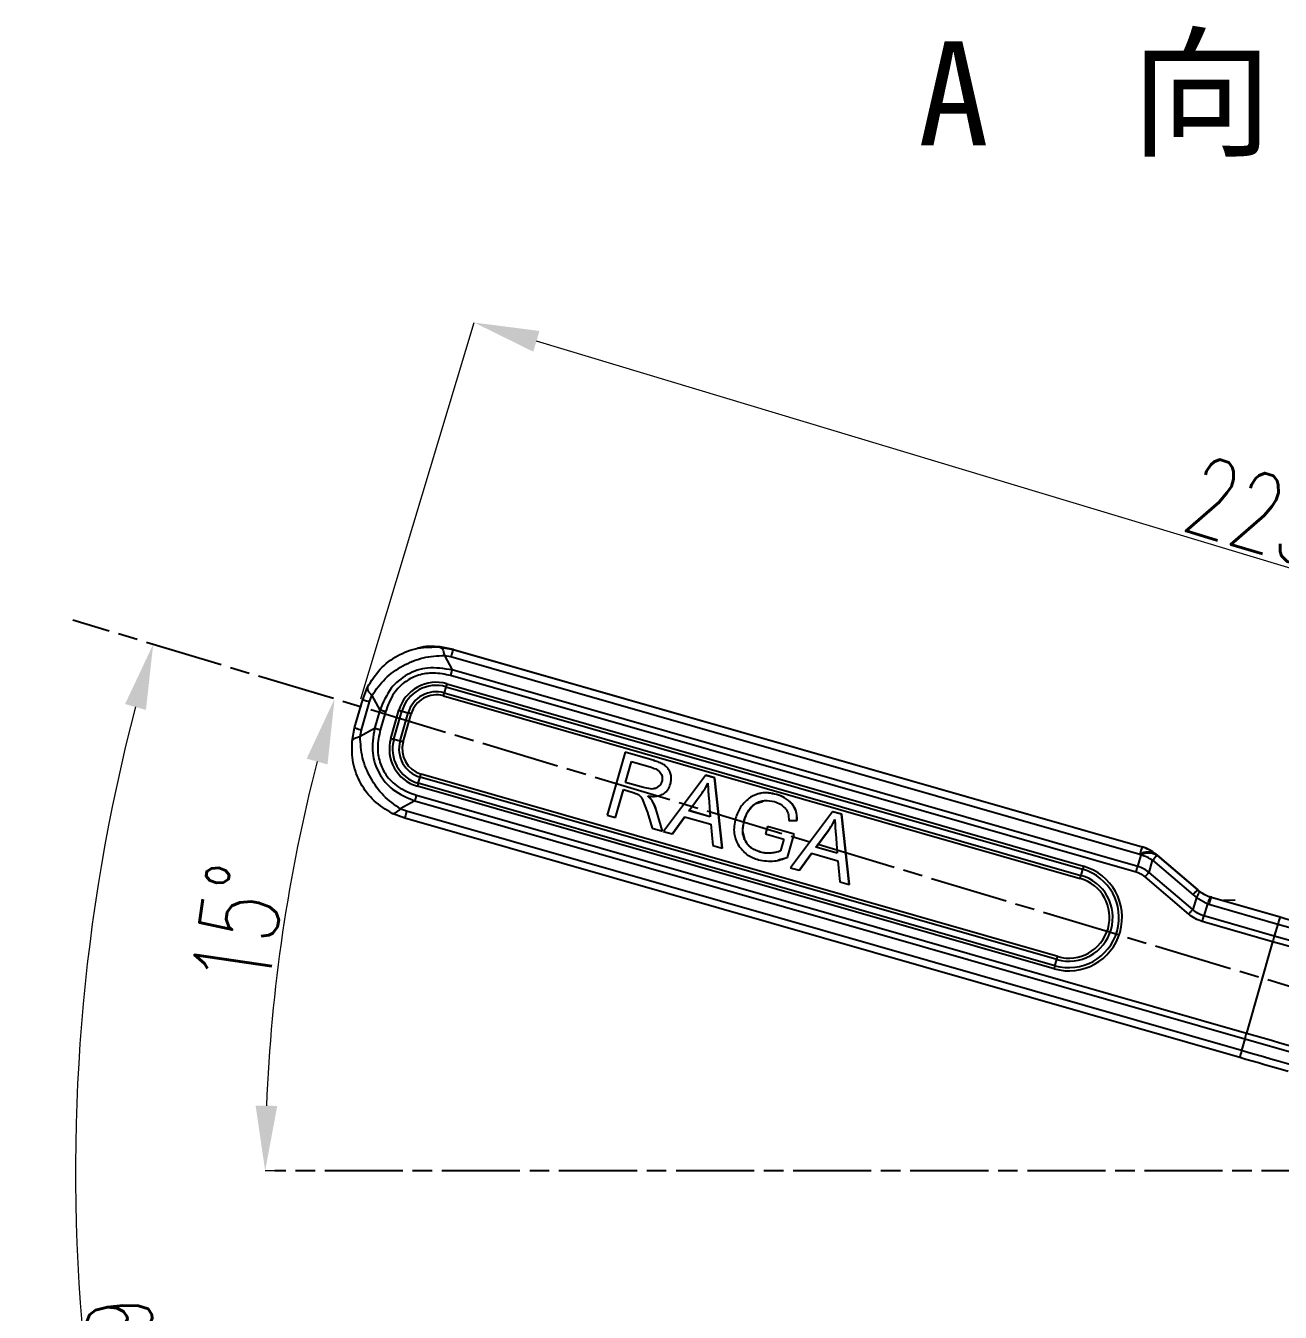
# Model space of a CAD drawing. Header units: millimetres. Extents: x 2278 to 4715, y 679 to 2402.
# Drawn here: x 4173.9 to 4366.8, y 1171.8 to 1369.6 of the extents above; entities that cross this region are included whole.
import ezdxf

# ---------------------------------------------------------------- set-up
doc = ezdxf.new("R2010")
doc.units = ezdxf.units.MM
doc.linetypes.add('AM_ISO08W050', pattern=[18, 12, -1.5, 3, -1.5])
for name, color, linetype, lineweight in [('AM_5', 3, 'Continuous', 25), ('AM_7', 4, 'AM_ISO08W050', 25), ('文字', 7, 'Continuous', 13), ('标注', 3, 'Continuous', 13)]:
    doc.layers.add(name, color=color, linetype=linetype, lineweight=lineweight)
doc.styles.add('SLDTEXTSTYLE1', font='txt.shx', dxfattribs={"width": 0.7, "bigfont": 'gbcbig.shx'})
doc.styles.add('STYLE1', font='txt.shx', dxfattribs={"width": 0.8, "height": 3, "bigfont": 'hzdx.shx'})
doc.dimstyles.new('SLDDIMSTYLE12$0', dxfattribs={"dimtxt": 12, "dimasz": 10, "dimexe": 0, "dimexo": 0.0625, "dimgap": 0.875, "dimtad": 1, "dimdec": 1, "dimlfac": 1.8, "dimrnd": 1e-09, "dimzin": 12, "dimdsep": 46, "dimtxsty": 'SLDTEXTSTYLE1', "dimcen": 0.09, "dimdle": 8.16, "dimclrd": 3, "dimclre": 3, "dimadec": 0, "dimazin": 3, "dimtfac": 1, "dimtdec": 1, "dimtofl": 0, "dimtmove": 0, "dimatfit": 3, "dimfxl": 0, "dimfrac": 2, "dimtolj": 1, "dimlwd": 5, "dimlwe": 5, "dimarcsym": 0})
doc.dimstyles.new('SLDDIMSTYLE12$2', dxfattribs={"dimtxt": 12, "dimasz": 10, "dimexe": 0, "dimexo": 0.0625, "dimgap": 0.875, "dimtad": 1, "dimdec": 1, "dimlfac": 1.8, "dimrnd": 1e-09, "dimzin": 12, "dimdsep": 46, "dimtxsty": 'SLDTEXTSTYLE1', "dimcen": 0.09, "dimdle": 8.16, "dimclrd": 3, "dimclre": 3, "dimadec": 0, "dimazin": 3, "dimtfac": 1, "dimtdec": 1, "dimtofl": 0, "dimtmove": 0, "dimatfit": 3, "dimfxl": 0, "dimfrac": 2, "dimtolj": 1, "dimlwd": 5, "dimlwe": 5, "dimarcsym": 0})

# ---------------------------------------------------------------- blocks, each defined once
blk = doc.blocks.new('*D78')
at = {"layer": 'Defpoints', "color": 0, "transparency": 16777216}
for p in [(4181.14, 1278.19), (4181.74, 1203.25), (4462.5, 1193.45), (4462.5, 1193.45), (4204.25, 1058.85)]:
    blk.add_point(p, dxfattribs=at)
at = {"layer": '标注', "color": 3, "linetype": 'Continuous', "lineweight": 5, "transparency": 16777216}
blk.add_arc((4462.5, 1193.45), 280.93, 165.278, 205.4886, dxfattribs=at)
at = {"layer": '标注', "color": 3, "transparency": 16777216}
for points in [[(4189.19, 1265.3), (4192.4, 1264.39), (4193.51, 1274.47)], [(4210.41, 1073.3), (4207.42, 1071.81), (4213.38, 1063.61)]]:
    blk.add_solid(points, dxfattribs=at)
at = {"layer": '标注', "color": 0, "transparency": 16777216, "insert": (4188.8, 1166.16), "char_height": 10, "attachment_point": 5, "rotation": 275.6952, "style": 'SLDTEXTSTYLE1'}
blk.add_mtext('\\A1;60%%D', dxfattribs=at)
blk = doc.blocks.new('*D88')
at = {"layer": 'AM_5', "color": 3, "lineweight": 5, "transparency": 16777216}
blk.add_line((4212.17, 1193.53), (4210.72, 1193.53), dxfattribs=at)
at = {"layer": 'AM_5', "color": 3, "linetype": 'Continuous', "lineweight": 5, "transparency": 16777216}
blk.add_arc((4462.63, 1193.53), 251.91, 165.5351, 177.7254, dxfattribs=at)
at = {"layer": 'AM_5', "color": 3, "transparency": 16777216}
for points in [[(4217.1, 1256.9), (4220.31, 1256.01), (4221.39, 1266.09)], [(4212.58, 1203.5), (4209.25, 1203.56), (4210.72, 1193.53)]]:
    blk.add_solid(points, dxfattribs=at)
at = {"layer": 'Defpoints', "color": 0, "transparency": 16777216}
for p in [(4181.14, 1278.19), (4215.48, 1242.29), (4212.23, 1193.53), (4462.73, 1193.5), (4465.88, 1193.53)]:
    blk.add_point(p, dxfattribs=at)
at = {"layer": 'AM_5', "color": 0, "transparency": 16777216, "insert": (4206.6, 1231.2), "char_height": 12, "attachment_point": 5, "rotation": 81.6303, "style": 'SLDTEXTSTYLE1'}
blk.add_mtext('\\A1;15%%D', dxfattribs=at)
blk = doc.blocks.new('*D66')
at = {"layer": 'AM_5', "color": 3, "linetype": 'Continuous', "lineweight": 5, "transparency": 16777216}
for p, q in [((4225.41, 1266.1), (4242.84, 1323.96)), ((4470.26, 1255.46), (4252.41, 1321.08))]:
    blk.add_line(p, q, dxfattribs=at)
at = {"layer": 'AM_5', "color": 3, "lineweight": 5, "transparency": 16777216}
blk.add_line((4462.08, 1193.62), (4479.84, 1252.58), dxfattribs=at)
at = {"layer": 'AM_5', "color": 3, "transparency": 16777216}
for points in [[(4252.89, 1322.67), (4251.93, 1319.48), (4242.84, 1323.96)], [(4470.74, 1257.06), (4469.78, 1253.87), (4479.84, 1252.58)]]:
    blk.add_solid(points, dxfattribs=at)
at = {"layer": 'Defpoints', "color": 0, "transparency": 16777216}
for p in [(4242.84, 1323.96), (4225.39, 1266.04), (4462.06, 1193.56)]:
    blk.add_point(p, dxfattribs=at)
at = {"layer": 'AM_5', "color": 0, "transparency": 16777216, "insert": (4363.32, 1294.85), "char_height": 12, "attachment_point": 5, "rotation": 343.2384, "style": 'SLDTEXTSTYLE1'}
blk.add_mtext('\\A1;225', dxfattribs=at)

msp = doc.modelspace()

# ---------------------------------------------------------------- linework, layer by layer
at = {"color": 7, "linetype": 'Continuous', "lineweight": 25}
for p, q in [((4239.655, 1273.689), (4237.624, 1274.075)), ((4234.194, 1273.875), (4234.153, 1273.866)), ((4237.592, 1274.068), (4239.626, 1273.683)), ((4238.265, 1272.787), (4239.486, 1270.533)), ((4238.265, 1272.787), (4239.283, 1272.594)), ((4239.283, 1272.594), (4345.176, 1242.227)), ((4239.655, 1273.689), (4239.626, 1273.683)), ((4239.627, 1273.683), (4345.52, 1243.316)), ((4239.655, 1273.689), (4345.55, 1243.322)), ((4344.843, 1240.321), (4239.486, 1270.533)), ((4238.642, 1268.419), (4336.506, 1240.355)), ((4344.59, 1239.455), (4239.234, 1269.667)), ((4225.711, 1265.97), (4226.46, 1267.897)), ((4226.759, 1265.653), (4227.133, 1266.616)), ((4227.133, 1266.616), (4228.355, 1264.363)), ((4238.127, 1266.551), (4335.991, 1238.487)), ((4238.511, 1267.952), (4238.259, 1267.019)), ((4238.259, 1267.019), (4336.123, 1238.955)), ((4238.511, 1267.952), (4336.375, 1239.887)), ((4224.471, 1261.644), (4225.711, 1265.97)), ((4225.519, 1261.327), (4226.759, 1265.653)), ((4228.355, 1264.363), (4227.549, 1261.551)), ((4230.043, 1260.015), (4231.283, 1264.34)), ((4230.514, 1259.881), (4231.754, 1264.207)), ((4231.754, 1264.207), (4232.708, 1263.942)), ((4229.216, 1264.114), (4228.409, 1261.302)), ((4231.467, 1259.616), (4232.708, 1263.942)), ((4231.938, 1259.482), (4233.179, 1263.808)), ((4224.085, 1259.612), (4224.471, 1261.644)), ((4227.549, 1261.551), (4225.325, 1260.31)), ((4225.325, 1260.31), (4225.519, 1261.327)), ((4230.514, 1259.881), (4231.467, 1259.616)), ((4266.047, 1257.875), (4263.272, 1248.196)), ((4266.069, 1257.88), (4266.047, 1257.875)), ((4270.329, 1256.647), (4266.047, 1257.875)), ((4270.351, 1256.652), (4266.069, 1257.88)), ((4266.105, 1253.246), (4267.022, 1256.446)), ((4266.127, 1253.25), (4267.042, 1256.44)), ((4267.022, 1256.446), (4270.077, 1255.57)), ((4270.351, 1256.652), (4270.329, 1256.647)), ((4332.545, 1226.469), (4234.682, 1254.533)), ((4271.846, 1256.088), (4271.823, 1256.083)), ((4278.426, 1254.332), (4271.936, 1245.718)), ((4278.448, 1254.337), (4278.426, 1254.332)), ((4279.805, 1253.937), (4278.426, 1254.332)), ((4279.827, 1253.941), (4278.448, 1254.337)), ((4331.986, 1224.591), (4234.122, 1252.655)), ((4234.259, 1253.124), (4234.544, 1254.064)), ((4332.123, 1225.06), (4234.259, 1253.124)), ((4332.408, 1226), (4234.544, 1254.064)), ((4266.127, 1253.25), (4266.105, 1253.246)), ((4268.863, 1252.455), (4266.105, 1253.246)), ((4268.885, 1252.46), (4266.127, 1253.25)), ((4268.885, 1252.46), (4268.863, 1252.455)), ((4270.219, 1252.227), (4268.863, 1252.455)), ((4279.827, 1253.941), (4279.805, 1253.937)), ((4280.975, 1243.126), (4279.805, 1253.937)), ((4280.998, 1243.131), (4279.827, 1253.941)), ((4233.719, 1250.419), (4231.495, 1249.178)), ((4233.719, 1250.419), (4361.302, 1213.833)), ((4233.963, 1251.283), (4361.545, 1214.697)), ((4264.552, 1247.829), (4265.785, 1252.131)), ((4264.574, 1247.833), (4265.804, 1252.125)), ((4265.785, 1252.131), (4267.276, 1251.703)), ((4267.276, 1251.703), (4268.085, 1251.389)), ((4268.687, 1250.704), (4269.485, 1248.599)), ((4271.142, 1251.176), (4271.164, 1251.18)), ((4275.861, 1248.898), (4277.744, 1251.429)), ((4275.884, 1248.903), (4277.766, 1251.434)), ((4277.766, 1251.434), (4277.744, 1251.429)), ((4278.897, 1250.92), (4279.147, 1247.956)), ((4286.71, 1251.54), (4286.688, 1251.535)), ((4289.347, 1251.383), (4289.325, 1251.378)), ((4232.184, 1247.729), (4230.255, 1248.479)), ((4232.461, 1248.803), (4231.495, 1249.178)), ((4360.8, 1212), (4232.461, 1248.803)), ((4269.485, 1248.599), (4270.186, 1246.213)), ((4270.886, 1248.88), (4270.864, 1248.875)), ((4271.796, 1245.751), (4270.864, 1248.875)), ((4271.818, 1245.756), (4270.886, 1248.88)), ((4275.884, 1248.903), (4275.861, 1248.898)), ((4279.147, 1247.956), (4275.861, 1248.898)), ((4279.146, 1247.967), (4275.884, 1248.903)), ((4286.15, 1250.002), (4286.128, 1249.997)), ((4286.15, 1250.002), (4287.163, 1250.313)), ((4297.949, 1248.734), (4291.459, 1240.12)), ((4291.731, 1249.94), (4291.708, 1249.935)), ((4297.971, 1248.738), (4297.949, 1248.734)), ((4299.328, 1248.338), (4297.949, 1248.734)), ((4299.35, 1248.343), (4297.971, 1248.738)), ((4360.523, 1210.925), (4232.185, 1247.729)), ((4263.272, 1248.196), (4264.552, 1247.829)), ((4264.574, 1247.833), (4264.552, 1247.829)), ((4273.289, 1245.33), (4275.199, 1247.96)), ((4273.311, 1245.335), (4275.215, 1247.955)), ((4275.199, 1247.96), (4279.237, 1246.802)), ((4279.237, 1246.802), (4279.53, 1243.54)), ((4284.397, 1247.44), (4284.374, 1247.435)), ((4287.932, 1246.472), (4287.607, 1245.337)), ((4287.955, 1246.477), (4287.932, 1246.472)), ((4292.023, 1245.299), (4287.932, 1246.472)), ((4292.045, 1245.304), (4287.955, 1246.477)), ((4291.208, 1247.389), (4292.462, 1247.379)), ((4292.485, 1247.384), (4292.462, 1247.379)), ((4299.35, 1248.343), (4299.328, 1248.338)), ((4300.498, 1237.527), (4299.328, 1248.338)), ((4300.52, 1237.532), (4299.35, 1248.343)), ((4270.186, 1246.213), (4271.796, 1245.751)), ((4271.818, 1245.756), (4271.796, 1245.751)), ((4271.936, 1245.718), (4273.289, 1245.33)), ((4273.311, 1245.335), (4273.289, 1245.33)), ((4287.607, 1245.337), (4290.444, 1244.524)), ((4290.444, 1244.524), (4289.926, 1242.716)), ((4290.996, 1241.716), (4292.023, 1245.299)), ((4291.018, 1241.721), (4292.045, 1245.304)), ((4292.045, 1245.304), (4292.023, 1245.299)), ((4295.384, 1243.3), (4297.266, 1245.83)), ((4295.406, 1243.305), (4297.289, 1245.835)), ((4297.289, 1245.835), (4297.266, 1245.83)), ((4298.42, 1245.321), (4298.67, 1242.357)), ((4279.53, 1243.54), (4280.975, 1243.126)), ((4280.998, 1243.131), (4280.975, 1243.126)), ((4284.515, 1244.298), (4284.492, 1244.293)), ((4286.85, 1242.524), (4286.827, 1242.519)), ((4289.331, 1242.522), (4288.738, 1242.411)), ((4295.406, 1243.305), (4295.384, 1243.3)), ((4298.67, 1242.357), (4295.384, 1243.3)), ((4298.669, 1242.369), (4295.406, 1243.305)), ((4345.52, 1243.316), (4345.55, 1243.322)), ((4288.738, 1242.411), (4288.716, 1242.406)), ((4289.591, 1241.266), (4289.614, 1241.271)), ((4289.597, 1241.329), (4291.018, 1241.721)), ((4291.018, 1241.721), (4290.996, 1241.716)), ((4292.812, 1239.732), (4294.722, 1242.361)), ((4292.834, 1239.736), (4294.738, 1242.357)), ((4294.722, 1242.361), (4298.76, 1241.203)), ((4298.76, 1241.203), (4299.053, 1237.942)), ((4344.843, 1240.321), (4345.365, 1242.065)), ((4345.176, 1242.227), (4345.365, 1242.065)), ((4346.584, 1239.412), (4347.142, 1241.274)), ((4347.142, 1241.274), (4353.363, 1235.967)), ((4347.62, 1242.188), (4347.65, 1242.195)), ((4347.62, 1242.188), (4347.809, 1242.026)), ((4347.822, 1242.049), (4347.631, 1242.211)), ((4347.65, 1242.195), (4347.841, 1242.033)), ((4347.809, 1242.026), (4354.03, 1236.719)), ((4347.841, 1242.033), (4354.063, 1236.726)), ((4291.459, 1240.12), (4292.812, 1239.732)), ((4292.834, 1239.736), (4292.812, 1239.732)), ((4336.375, 1239.887), (4336.123, 1238.955)), ((4352.685, 1232.981), (4345.976, 1238.704)), ((4353.293, 1233.689), (4346.584, 1239.412)), ((4299.053, 1237.942), (4300.498, 1237.527)), ((4300.52, 1237.532), (4300.498, 1237.527)), ((4354.03, 1236.719), (4354.063, 1236.726)), ((4354.063, 1236.726), (4354.309, 1236.527)), ((4353.856, 1235.57), (4353.293, 1233.689)), ((4353.363, 1235.967), (4353.856, 1235.57)), ((4353.856, 1235.57), (4355.569, 1234.568)), ((4355.569, 1234.568), (4355.016, 1232.722)), ((4355.569, 1234.568), (4355.788, 1234.503)), ((4356.162, 1235.598), (4356.051, 1235.631)), ((4356.052, 1235.63), (4356.161, 1235.598)), ((4356.131, 1235.591), (4356.161, 1235.598)), ((4356.131, 1235.591), (4366.725, 1232.554)), ((4356.161, 1235.598), (4366.754, 1232.56)), ((4359.847, 1235.13), (4358.028, 1235.063)), ((4365.829, 1229.621), (4355.016, 1232.722)), ((4355.788, 1234.503), (4366.381, 1231.465)), ((4365.576, 1228.755), (4354.764, 1231.856)), ((4366.381, 1231.465), (4365.829, 1229.621)), ((4365.576, 1228.755), (4361.545, 1214.697)), ((4332.123, 1225.06), (4332.408, 1226)), ((4361.302, 1213.833), (4360.8, 1212))]:
    msp.add_line(p, q, dxfattribs=at)
at = {"color": 7, "linetype": 'Continuous', "lineweight": 25, "flags": 128}
for points in [[(4366.725, 1232.554), (4367.686, 1232.278), (4368.644, 1232.004), (4369.598, 1231.731), (4370.543, 1231.461), (4371.478, 1231.194), (4372.399, 1230.931), (4373.304, 1230.673), (4374.19, 1230.421)], [(4366.381, 1231.465), (4367.519, 1231.139), (4368.653, 1230.814), (4369.782, 1230.491), (4370.901, 1230.171), (4372.008, 1229.855), (4373.098, 1229.544), (4374.169, 1229.239), (4375.218, 1228.941)], [(4375.632, 1225.883), (4374.439, 1226.222), (4373.22, 1226.57), (4371.979, 1226.924), (4370.72, 1227.283), (4369.446, 1227.647), (4368.162, 1228.014), (4366.87, 1228.384), (4365.576, 1228.755)], [(4375.702, 1226.801), (4374.53, 1227.135), (4373.333, 1227.475), (4372.115, 1227.823), (4370.879, 1228.176), (4369.628, 1228.533), (4368.367, 1228.894), (4367.099, 1229.257), (4365.829, 1229.621)], [(4361.302, 1213.833), (4362.573, 1213.468), (4363.84, 1213.105), (4365.101, 1212.745), (4366.352, 1212.387), (4367.588, 1212.034), (4368.806, 1211.687), (4370.003, 1211.346), (4371.175, 1211.013)], [(4361.545, 1214.697), (4362.84, 1214.326), (4364.131, 1213.956), (4365.415, 1213.589), (4366.689, 1213.225), (4367.948, 1212.865), (4369.189, 1212.511), (4370.408, 1212.164), (4371.601, 1211.824)], [(4367.989, 1208.793), (4367.103, 1209.045), (4366.198, 1209.303), (4365.277, 1209.566), (4364.342, 1209.832), (4363.397, 1210.103), (4362.443, 1210.375), (4361.484, 1210.65), (4360.523, 1210.925)], [(4369.637, 1209.475), (4368.588, 1209.774), (4367.517, 1210.079), (4366.426, 1210.39), (4365.32, 1210.706), (4364.201, 1211.026), (4363.072, 1211.349), (4361.937, 1211.674), (4360.8, 1212)]]:
    msp.add_lwpolyline(points, dxfattribs=at)
at = {"color": 7, "linetype": 'Continuous', "lineweight": 25}
for centre, radius, start, end in [((4237.002, 1262.701), 5.949, 73.99917, 164.00247), ((4237.005, 1262.701), 5.462, 73.99917, 164.00247), ((4273.71, 1258.309), 36.496, 163.9172, 164.67984), ((4237.022, 1262.705), 4.488, 73.99917, 164.00247), ((4237.025, 1262.705), 4.001, 73.99917, 164.00247), ((4203.058, 1276.662), 36.498, 343.91719, 344.67981), ((4250.617, 1331.57), 69.954, 253.95603, 254.35706), ((4213.844, 1196.575), 69.958, 73.95602, 74.35704), ((4235.762, 1258.375), 5.95, 164.00083, 253.99752), ((4249.377, 1327.244), 69.954, 253.95603, 254.35706), ((4235.765, 1258.375), 5.463, 164.00075, 253.99756), ((4235.782, 1258.379), 4.488, 164.00075, 253.99757), ((4212.604, 1192.249), 69.958, 73.95602, 74.35704), ((4235.785, 1258.379), 4.001, 164.00056, 253.99766), ((4198.963, 1264.72), 37.142, 343.32882, 344.08236), ((4269.84, 1242.469), 37.142, 163.32881, 164.08236), ((4360.853, 1237.878), 16.269, 160.47239, 164.49357), ((4346.365, 1240.128), 2.413, 58.66161, 119.51448), ((4343.969, 1237.909), 5.625, 49.53467, 73.99864), ((4343.999, 1237.915), 5.625, 49.53467, 73.99864), ((4346.554, 1239.965), 2.413, 58.66153, 119.51425), ((4343.46, 1235.394), 6.938, 57.94933, 74.06129), ((4362.437, 1228.376), 20.008, 136.98242, 139.86093), ((4334.246, 1232.473), 8.2, 254.00246, 74), ((4334.249, 1232.474), 7.713, 254.00238, 74.00008), ((4334.265, 1232.477), 6.738, 254.00253, 73.99993), ((4334.268, 1232.478), 6.251, 254.00255, 73.99991), ((4300.922, 1248.598), 36.497, 343.91719, 344.67983), ((4371.575, 1230.244), 36.497, 163.91719, 164.67983), ((4368.658, 1223.069), 20.007, 136.98231, 139.86093), ((4371.464, 1230.154), 16.269, 160.47233, 164.49361), ((4382.057, 1227.116), 16.269, 160.47233, 164.49361), ((4446.268, 1205.698), 83.921, 163.43713, 164.05307), ((4367.703, 1214.405), 37.141, 163.32879, 164.08235), ((4296.826, 1236.656), 37.143, 343.32883, 344.08237), ((4440.998, 1191.835), 82.676, 163.94748, 164.56969), ((4374.88, 1207.802), 14.692, 163.40044, 167.7271)]:
    msp.add_arc(centre, radius, start, end, dxfattribs=at)
for points, knots in [([(4226.46, 1267.897), (4227.052, 1268.863), (4228.23, 1270.788), (4230.992, 1272.839), (4234.196, 1274.096), (4236.457, 1274.077), (4237.592, 1274.068)], [0, 0, 0, 0, 0.2509207, 0.5000162, 0.7490448, 1, 1, 1, 1]), ([(4237.624, 1274.075), (4236.47, 1274.175), (4235.294, 1274.278), (4234.216, 1273.873), (4234.196, 1273.866)], [0, 0, 0, 0, 0.9811751, 1, 1, 1, 1]), ([(4227.133, 1266.616), (4227.765, 1267.505), (4229.023, 1269.277), (4231.818, 1271.265), (4234.99, 1272.584), (4237.17, 1272.719), (4238.265, 1272.787)], [0, 0, 0, 0, 0.2509209, 0.5000162, 0.7490448, 1, 1, 1, 1]), ([(4237.592, 1274.068), (4237.729, 1273.998), (4238.004, 1273.859), (4238.178, 1273.144), (4238.265, 1272.787)], [0, 0, 0, 0, 0.5000005, 1, 1, 1, 1]), ([(4239.486, 1270.533), (4238.215, 1270.739), (4235.858, 1271.12), (4232.484, 1270.008), (4229.769, 1267.734), (4228.849, 1265.542), (4228.355, 1264.363)], [0, 0, 0, 0, 0.2702915, 0.5008839, 0.7316205, 1, 1, 1, 1]), ([(4239.234, 1269.667), (4238.354, 1269.855), (4236.717, 1270.203), (4234.316, 1269.845), (4232.167, 1268.804), (4230.258, 1266.891), (4229.581, 1265.087), (4229.216, 1264.114)], [0, 0, 0, 0, 0.2085412, 0.3881399, 0.5544367, 0.759769, 1, 1, 1, 1]), ([(4226.461, 1267.897), (4226.436, 1267.739), (4226.387, 1267.421), (4226.883, 1266.886), (4227.133, 1266.616)], [0, 0, 0, 0, 0.49686735, 1, 1, 1, 1]), ([(4224.085, 1259.612), (4224.147, 1259.754), (4224.271, 1260.038), (4224.974, 1260.22), (4225.325, 1260.31)], [0, 0, 0, 0, 0.50000085, 1, 1, 1, 1]), ([(4231.495, 1249.178), (4230.603, 1249.813), (4228.823, 1251.076), (4226.832, 1253.874), (4225.516, 1257.043), (4225.389, 1259.219), (4225.325, 1260.31)], [0, 0, 0, 0, 0.2509467, 0.4999847, 0.7490684, 1, 1, 1, 1]), ([(4227.549, 1261.551), (4227.343, 1260.279), (4226.961, 1257.921), (4228.075, 1254.547), (4230.349, 1251.833), (4232.541, 1250.913), (4233.719, 1250.419)], [0, 0, 0, 0, 0.2705363, 0.5011773, 0.7319034, 1, 1, 1, 1]), ([(4228.409, 1261.302), (4228.222, 1260.422), (4227.874, 1258.783), (4228.233, 1256.381), (4229.274, 1254.232), (4231.187, 1252.325), (4232.991, 1251.648), (4233.963, 1251.283)], [0, 0, 0, 0, 0.20872371, 0.38836947, 0.55468562, 0.75997191, 1, 1, 1, 1]), ([(4230.255, 1248.479), (4229.288, 1249.072), (4227.36, 1250.252), (4225.308, 1253.015), (4224.052, 1256.219), (4224.074, 1258.478), (4224.085, 1259.612)], [0, 0, 0, 0, 0.2509467, 0.4999848, 0.7490685, 1, 1, 1, 1]), ([(4271.823, 1256.083), (4271.587, 1256.193), (4271.103, 1256.419), (4270.591, 1256.57), (4270.329, 1256.647)], [0, 0, 0, 0, 0.4889255, 1, 1, 1, 1]), ([(4271.846, 1256.088), (4271.609, 1256.198), (4271.125, 1256.424), (4270.613, 1256.575), (4270.351, 1256.652)], [0, 0, 0, 0, 0.4889255, 1, 1, 1, 1]), ([(4270.077, 1255.57), (4270.386, 1255.465), (4270.834, 1255.313), (4271.328, 1254.958), (4271.483, 1254.731), (4271.555, 1254.624)], [0, 0, 0, 0, 0.5431864, 0.7867589, 1, 1, 1, 1]), ([(4271.555, 1254.624), (4271.642, 1254.423), (4271.77, 1254.126), (4271.778, 1253.695), (4271.731, 1253.491), (4271.708, 1253.388)], [0, 0, 0, 0, 0.508701, 0.7517829, 1, 1, 1, 1]), ([(4272.664, 1255.361), (4272.528, 1255.519), (4272.284, 1255.803), (4271.965, 1255.997), (4271.823, 1256.083)], [0, 0, 0, 0, 0.5575462, 1, 1, 1, 1]), ([(4273.108, 1254.286), (4273.06, 1254.508), (4272.978, 1254.895), (4272.758, 1255.222), (4272.664, 1255.361)], [0, 0, 0, 0, 0.5738958, 1, 1, 1, 1]), ([(4269.546, 1251.152), (4269.873, 1251.12), (4270.48, 1251.062), (4271.338, 1251.186), (4272.092, 1251.523), (4272.713, 1252.146), (4272.92, 1252.716), (4273.029, 1253.016)], [0, 0, 0, 0, 0.2248507, 0.4169148, 0.5876668, 0.7832367, 1, 1, 1, 1]), ([(4271.141, 1252.558), (4271, 1252.466), (4270.719, 1252.284), (4270.385, 1252.246), (4270.219, 1252.227)], [0, 0, 0, 0, 0.50112496, 1, 1, 1, 1]), ([(4271.708, 1253.388), (4271.648, 1253.226), (4271.528, 1252.902), (4271.27, 1252.672), (4271.141, 1252.558)], [0, 0, 0, 0, 0.5017512, 1, 1, 1, 1]), ([(4273.029, 1253.016), (4273.082, 1253.254), (4273.175, 1253.674), (4273.128, 1254.101), (4273.108, 1254.286)], [0, 0, 0, 0, 0.5655054, 1, 1, 1, 1]), ([(4277.744, 1251.429), (4277.95, 1251.725), (4278.33, 1252.271), (4278.64, 1252.861), (4278.781, 1253.131)], [0, 0, 0, 0, 0.5419592, 1, 1, 1, 1]), ([(4277.766, 1251.434), (4277.972, 1251.73), (4278.353, 1252.276), (4278.662, 1252.865), (4278.804, 1253.135)], [0, 0, 0, 0, 0.5419592, 1, 1, 1, 1]), ([(4278.781, 1253.131), (4278.79, 1252.77), (4278.809, 1252.032), (4278.867, 1251.296), (4278.897, 1250.92)], [0, 0, 0, 0, 0.4886907, 1, 1, 1, 1]), ([(4268.085, 1251.389), (4268.185, 1251.31), (4268.426, 1251.118), (4268.591, 1250.857), (4268.687, 1250.704)], [0, 0, 0, 0, 0.4142729, 1, 1, 1, 1]), ([(4270.864, 1248.875), (4270.689, 1249.416), (4270.412, 1250.278), (4269.78, 1250.915), (4269.546, 1251.152)], [0, 0, 0, 0, 0.628575, 1, 1, 1, 1]), ([(4270.886, 1248.88), (4270.711, 1249.421), (4270.434, 1250.283), (4269.803, 1250.92), (4269.568, 1251.157)], [0, 0, 0, 0, 0.628575, 1, 1, 1, 1]), ([(4285.342, 1250.985), (4284.767, 1250.513), (4283.698, 1249.636), (4283.247, 1248.334), (4283.039, 1247.733)], [0, 0, 0, 0, 0.5381648, 1, 1, 1, 1]), ([(4289.325, 1251.378), (4288.913, 1251.475), (4288.13, 1251.658), (4286.73, 1251.644), (4285.861, 1251.232), (4285.342, 1250.985)], [0, 0, 0, 0, 0.308178, 0.5862676, 1, 1, 1, 1]), ([(4286.128, 1249.997), (4286.34, 1250.109), (4286.763, 1250.332), (4287.756, 1250.54), (4288.509, 1250.389), (4289.026, 1250.286)], [0, 0, 0, 0, 0.2394886, 0.4785859, 1, 1, 1, 1]), ([(4289.347, 1251.383), (4288.937, 1251.472), (4288.158, 1251.642), (4287.234, 1251.704), (4286.803, 1251.53), (4286.725, 1251.498)], [0, 0, 0, 0, 0.4764978, 0.9064737, 1, 1, 1, 1]), ([(4291.708, 1249.935), (4291.341, 1250.284), (4290.649, 1250.939), (4289.747, 1251.238), (4289.325, 1251.378)], [0, 0, 0, 0, 0.5318982, 1, 1, 1, 1]), ([(4291.731, 1249.94), (4291.363, 1250.288), (4290.671, 1250.943), (4289.769, 1251.243), (4289.347, 1251.383)], [0, 0, 0, 0, 0.53189815, 1, 1, 1, 1]), ([(4230.255, 1248.479), (4230.406, 1248.46), (4230.709, 1248.42), (4231.232, 1248.925), (4231.495, 1249.178)], [0, 0, 0, 0, 0.4968674, 1, 1, 1, 1]), ([(4284.374, 1247.435), (4284.567, 1247.972), (4284.846, 1248.746), (4285.527, 1249.573), (4285.93, 1249.858), (4286.128, 1249.997)], [0, 0, 0, 0, 0.5344662, 0.7714045, 1, 1, 1, 1]), ([(4284.397, 1247.44), (4284.607, 1248.046), (4284.963, 1249.069), (4285.806, 1249.732), (4286.15, 1250.002)], [0, 0, 0, 0, 0.5921782, 1, 1, 1, 1]), ([(4289.026, 1250.286), (4289.34, 1250.176), (4289.953, 1249.961), (4290.417, 1249.509), (4290.644, 1249.289)], [0, 0, 0, 0, 0.512975, 1, 1, 1, 1]), ([(4290.644, 1249.289), (4290.739, 1249.165), (4290.931, 1248.912), (4291.187, 1248.276), (4291.199, 1247.752), (4291.208, 1247.389)], [0, 0, 0, 0, 0.23103556, 0.46846759, 1, 1, 1, 1]), ([(4292.462, 1247.379), (4292.457, 1247.921), (4292.447, 1248.853), (4291.926, 1249.616), (4291.708, 1249.935)], [0, 0, 0, 0, 0.5814657, 1, 1, 1, 1]), ([(4292.485, 1247.384), (4292.479, 1247.926), (4292.47, 1248.858), (4291.949, 1249.621), (4291.731, 1249.94)], [0, 0, 0, 0, 0.5814657, 1, 1, 1, 1]), ([(4283.039, 1247.733), (4282.873, 1246.936), (4282.588, 1245.561), (4283.129, 1244.28), (4283.356, 1243.741)], [0, 0, 0, 0, 0.5794862, 1, 1, 1, 1]), ([(4284.492, 1244.293), (4284.399, 1244.518), (4284.207, 1244.976), (4284.072, 1246.053), (4284.25, 1246.868), (4284.374, 1247.435)], [0, 0, 0, 0, 0.2264152, 0.4626215, 1, 1, 1, 1]), ([(4284.515, 1244.298), (4284.343, 1244.839), (4284.012, 1245.877), (4284.272, 1246.934), (4284.397, 1247.44)], [0, 0, 0, 0, 0.520635, 1, 1, 1, 1]), ([(4297.266, 1245.83), (4297.472, 1246.126), (4297.853, 1246.673), (4298.162, 1247.262), (4298.304, 1247.532)], [0, 0, 0, 0, 0.54195929, 1, 1, 1, 1]), ([(4297.289, 1245.835), (4297.495, 1246.131), (4297.875, 1246.678), (4298.185, 1247.267), (4298.326, 1247.537)], [0, 0, 0, 0, 0.5419593, 1, 1, 1, 1]), ([(4298.304, 1247.532), (4298.313, 1247.171), (4298.332, 1246.433), (4298.39, 1245.697), (4298.42, 1245.321)], [0, 0, 0, 0, 0.4886908, 1, 1, 1, 1]), ([(4283.356, 1243.741), (4283.803, 1243.141), (4284.635, 1242.023), (4285.945, 1241.567), (4286.551, 1241.356)], [0, 0, 0, 0, 0.53725916, 1, 1, 1, 1]), ([(4286.827, 1242.519), (4286.326, 1242.706), (4285.598, 1242.977), (4284.854, 1243.677), (4284.613, 1244.089), (4284.492, 1244.293)], [0, 0, 0, 0, 0.5264104, 0.7642346, 1, 1, 1, 1]), ([(4286.85, 1242.524), (4286.282, 1242.731), (4285.31, 1243.086), (4284.749, 1243.942), (4284.515, 1244.298)], [0, 0, 0, 0, 0.5837878, 1, 1, 1, 1]), ([(4288.716, 1242.406), (4288.397, 1242.372), (4287.761, 1242.306), (4287.138, 1242.448), (4286.827, 1242.519)], [0, 0, 0, 0, 0.5020846, 1, 1, 1, 1]), ([(4288.738, 1242.411), (4288.38, 1242.376), (4287.744, 1242.313), (4287.122, 1242.46), (4286.85, 1242.524)], [0, 0, 0, 0, 0.5618251, 1, 1, 1, 1]), ([(4289.926, 1242.716), (4289.786, 1242.659), (4289.397, 1242.503), (4288.982, 1242.444), (4288.716, 1242.406)], [0, 0, 0, 0, 0.3598376, 1, 1, 1, 1]), ([(4286.551, 1241.356), (4287.374, 1241.216), (4288.892, 1240.959), (4290.335, 1241.478), (4290.996, 1241.716)], [0, 0, 0, 0, 0.5424178, 1, 1, 1, 1]), ([(4345.976, 1238.704), (4345.735, 1238.887), (4345.311, 1239.209), (4344.808, 1239.38), (4344.59, 1239.455)], [0, 0, 0, 0, 0.56777287, 1, 1, 1, 1]), ([(4346.584, 1239.412), (4346.314, 1239.609), (4345.779, 1239.999), (4345.153, 1240.214), (4344.843, 1240.321)], [0, 0, 0, 0, 0.50495342, 1, 1, 1, 1]), ([(4354.277, 1236.52), (4354.282, 1236.456), (4354.291, 1236.327), (4354.001, 1235.822), (4353.856, 1235.57)], [0, 0, 0, 0, 0.5008043, 1, 1, 1, 1]), ([(4354.03, 1236.719), (4354.075, 1236.681), (4354.157, 1236.612), (4354.24, 1236.548), (4354.277, 1236.52)], [0, 0, 0, 0, 0.5576718, 1, 1, 1, 1]), ([(4354.277, 1236.52), (4354.552, 1236.33), (4355.092, 1235.957), (4355.716, 1235.734), (4356.022, 1235.624)], [0, 0, 0, 0, 0.5083155, 1, 1, 1, 1]), ([(4354.309, 1236.527), (4354.582, 1236.337), (4355.121, 1235.963), (4355.745, 1235.74), (4356.052, 1235.63)], [0, 0, 0, 0, 0.50800634, 1, 1, 1, 1]), ([(4356.022, 1235.624), (4355.986, 1235.579), (4355.912, 1235.489), (4355.684, 1234.875), (4355.57, 1234.568)], [0, 0, 0, 0, 0.5, 1, 1, 1, 1]), ([(4356.022, 1235.624), (4356.042, 1235.618), (4356.079, 1235.607), (4356.115, 1235.596), (4356.131, 1235.591)], [0, 0, 0, 0, 0.5601455, 1, 1, 1, 1]), ([(4354.764, 1231.856), (4354.394, 1231.984), (4353.641, 1232.247), (4353.008, 1232.733), (4352.685, 1232.981)], [0, 0, 0, 0, 0.4902935, 1, 1, 1, 1]), ([(4355.016, 1232.722), (4354.706, 1232.832), (4354.076, 1233.055), (4353.557, 1233.475), (4353.293, 1233.689)], [0, 0, 0, 0, 0.4914989, 1, 1, 1, 1])]:
    msp.add_open_spline(points, degree=3, knots=knots, dxfattribs=at)
for points in [[(4239.627, 1273.683), (4239.607, 1273.633), (4239.567, 1273.533), (4239.377, 1272.907), (4239.283, 1272.594)], [(4239.234, 1269.667), (4239.258, 1269.751), (4239.306, 1269.918), (4239.375, 1270.155), (4239.437, 1270.369), (4239.47, 1270.479), (4239.486, 1270.533)], [(4225.711, 1265.97), (4225.754, 1265.955), (4225.839, 1265.924), (4226.452, 1265.743), (4226.759, 1265.653)], [(4229.216, 1264.114), (4229.132, 1264.138), (4228.965, 1264.186), (4228.729, 1264.254), (4228.517, 1264.316), (4228.409, 1264.347), (4228.355, 1264.363)], [(4224.471, 1261.644), (4224.514, 1261.629), (4224.599, 1261.599), (4225.212, 1261.417), (4225.519, 1261.327)], [(4228.409, 1261.302), (4228.326, 1261.326), (4228.159, 1261.374), (4227.923, 1261.442), (4227.711, 1261.504), (4227.603, 1261.535), (4227.549, 1261.551)], [(4233.963, 1251.283), (4233.939, 1251.2), (4233.891, 1251.033), (4233.824, 1250.796), (4233.764, 1250.583), (4233.734, 1250.474), (4233.719, 1250.419)], [(4232.461, 1248.803), (4232.377, 1248.492), (4232.208, 1247.871), (4232.193, 1247.776), (4232.185, 1247.729)], [(4344.59, 1239.455), (4344.614, 1239.538), (4344.662, 1239.705), (4344.731, 1239.942), (4344.794, 1240.156), (4344.826, 1240.266), (4344.843, 1240.321)], [(4345.976, 1238.704), (4346.035, 1238.774), (4346.154, 1238.912), (4346.321, 1239.108), (4346.471, 1239.282), (4346.546, 1239.369), (4346.584, 1239.412)], [(4352.685, 1232.981), (4352.744, 1233.051), (4352.863, 1233.189), (4353.03, 1233.385), (4353.18, 1233.559), (4353.255, 1233.646), (4353.293, 1233.689)], [(4354.764, 1231.856), (4354.788, 1231.939), (4354.836, 1232.107), (4354.905, 1232.343), (4354.967, 1232.557), (4355, 1232.667), (4355.016, 1232.722)]]:
    msp.add_open_spline(points, degree=3, dxfattribs=at)
at = {"layer": 'AM_7'}
for p, q in [((4462.504, 1193.451), (4181.141, 1278.194)), ((4465.883, 1193.532), (4212.231, 1193.532))]:
    msp.add_line(p, q, dxfattribs=at)

# ---------------------------------------------------------------- texts
at = {"layer": '文字', "insert": (4338.32, 1358.355), "char_height": 16, "width": 240, "attachment_point": 5, "style": 'STYLE1'}
msp.add_mtext('\\pt176;{\\fSimSun|b0|i0|c134|p2;\\W1;A  向}', dxfattribs=at)

# ---------------------------------------------------------------- dimensions: what is measured, and where the dimension line sits
at = {"layer": 'AM_5'}
dim = msp.add_linear_dim(base=(4242.835, 1323.96), p1=(4462.059, 1193.558), p2=(4225.39, 1266.04), angle=163.23837, text='225', dimstyle='SLDDIMSTYLE12$0', override={"dimlfac": 1, "dimpost": ''}, dxfattribs=at)
dim.commit()
dim.dimension.update_dxf_attribs({"geometry": '*D66', "text_midpoint": (4363.318, 1294.853)})
dim = msp.add_angular_dim_2l(base=(4215.479, 1242.288), line1=((4462.734, 1193.5), (4181.141, 1278.194)), line2=((4465.883, 1193.532), (4212.231, 1193.532)), text='15%%D', dimstyle='SLDDIMSTYLE12$2', override={"dimlfac": 1}, dxfattribs=at)
dim.commit()
dim.dimension.update_dxf_attribs({"geometry": '*D88', "text_midpoint": (4206.597, 1231.201)})
at = {"layer": '标注'}
dim = msp.add_angular_dim_2l(base=(4181.743, 1203.247), line1=((4462.504, 1193.451), (4181.141, 1278.194)), line2=((4462.504, 1193.451), (4204.252, 1058.852)), text='60%%D', dimstyle='SLDDIMSTYLE12$2', override={"dimtxt": 10, "dimadec": 3, "dimtdec": 3, "dimtzin": 0}, dxfattribs=at)
dim.commit()
dim.dimension.update_dxf_attribs({"geometry": '*D78', "text_midpoint": (4182.959, 1165.572), "dimtype": 162})

doc.saveas('drawing.dxf')
